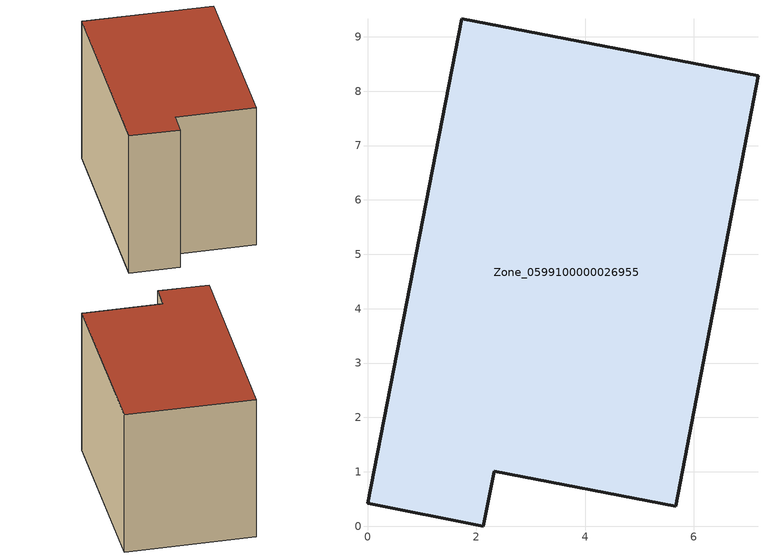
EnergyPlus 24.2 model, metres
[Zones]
Zone_0599100000026955
 floor ground (C_G): 0,0.42 1.73,9.33 7.18,8.28 5.67,0.37 2.33,1.01 2.13,0 z0
 wall outside (C_F): 1.73,9.33 0,0.42 2.13,0 2.33,1.01 5.67,0.37 7.18,8.28 1.73,9.33 z0:6.64
 roof outside (C_R): 7.18,8.28 1.73,9.33 0,0.42 2.13,0 2.33,1.01 5.67,0.37 z6.64
[BUILDING]
Pand.0599100000026955: North Axis=0; Terrain=City; Loads Convergence Tolerance Value=0.04; Temperature Convergence Tolerance Value=0.4; Solar Distribution=FullExterior; Maximum Number of Warmup Days=25; Minimum Number of Warmup Days=1
[Site:Location]
Rotterdam.The.Hague.AP_ZH_NLD Design_Conditions: Latitude=51.96; Longitude=4.45; Time Zone=1; Elevation=-4.5
[SITE:GROUNDTEMPERATURE:BUILDINGSURFACE]
18, 18, 18, 18, 18, 18, 18, 18, 18, 18, 18, 18
[MATERIAL] Thermal Absorptance=0.9; Solar Absorptance=0.7; Visible Absorptance=0.7
Name | Roughness | Thickness | Conductivity | Density | Specific Heat
G.TI.1946-1964 | MediumSmooth | 0.15 | 1 | 540 | 1210
F.TI.1946-1964 | Rough | 0.3 | 0.857143 | 1920 | 840
R.TI.1946-1964 | MediumRough | 0.2 | 0.277778 | 1500 | 1000
[CONSTRUCTION]
C_G: G.TI.1946-1964
C_F: F.TI.1946-1964
C_R: R.TI.1946-1964
[ZONE]
Zone_0599100000026955: Type=1; Multiplier=1; Ceiling Height=Autocalculate; Volume=Autocalculate; Floor Area=autocalculate; Part of Total Floor Area=Yes
[ZONEINFILTRATION:DESIGNFLOWRATE]
Infil_Zone_0599100000026955: Zone or ZoneList or Space or SpaceList=Zone_0599100000026955; Schedule=AlwaysOn; Design Flow Rate Calculation Method=Flow/Area; Flow Rate per Floor Area=0.003; Constant Term Coefficient=1; Temperature Term Coefficient=0; Velocity Term Coefficient=0; Velocity Squared Term Coefficient=0
[HVACTEMPLATE:ZONE:IDEALLOADSAIRSYSTEM]
Zone_0599100000026955: Maximum Heating Supply Air Temperature=50; Minimum Cooling Supply Air Temperature=13; Maximum Heating Supply Air Humidity Ratio=0.0156; Minimum Cooling Supply Air Humidity Ratio=0.0077; Heating Limit=NoLimit; Cooling Limit=NoLimit; Dehumidification Control Type=ConstantSensibleHeatRatio; Cooling Sensible Heat Ratio=0.7; Dehumidification Setpoint=60; Humidification Control Type=None; Humidification Setpoint=30; Outdoor Air Method=None; Outdoor Air Flow Rate per Person=0.00944; Outdoor Air Flow Rate per Zone Floor Area=0; Outdoor Air Flow Rate per Zone=0; Demand Controlled Ventilation Type=None; Outdoor Air Economizer Type=NoEconomizer; Heat Recovery Type=None; Sensible Heat Recovery Effectiveness=0.7; Latent Heat Recovery Effectiveness=0.65
[ZONECONTROL:THERMOSTAT]
ThermostatControl_Zone_0599100000026955: Zone or ZoneList=Zone_0599100000026955; Control Type Schedule=DualSetpointControlType; Control 1=Thermostat_Zone_0599100000026955; Temperature Difference Between Cutout And Setpoint=0
[THERMOSTATSETPOINT:DUALSETPOINT]
Thermostat_Zone_0599100000026955: Heating Setpoint Temperature Schedule=HeatingSetpoint_Zone_0599100000026955; Cooling Setpoint Temperature Schedule=CoolingSetpoint_Zone_0599100000026955
[SCHEDULE:COMPACT]
HeatingSetpoint_Zone_0599100000026955: Through: 12/31, For: AllDays, Until: 24:00, 21
CoolingSetpoint_Zone_0599100000026955: Through: 12/31, For: AllDays, Until: 24:00, 24
DualSetpointControlType: Through: 12/31, For: AllDays, Until: 24:00, 4
AlwaysOn: Through: 12/31, For: AllDays, Until: 24:00, 1
